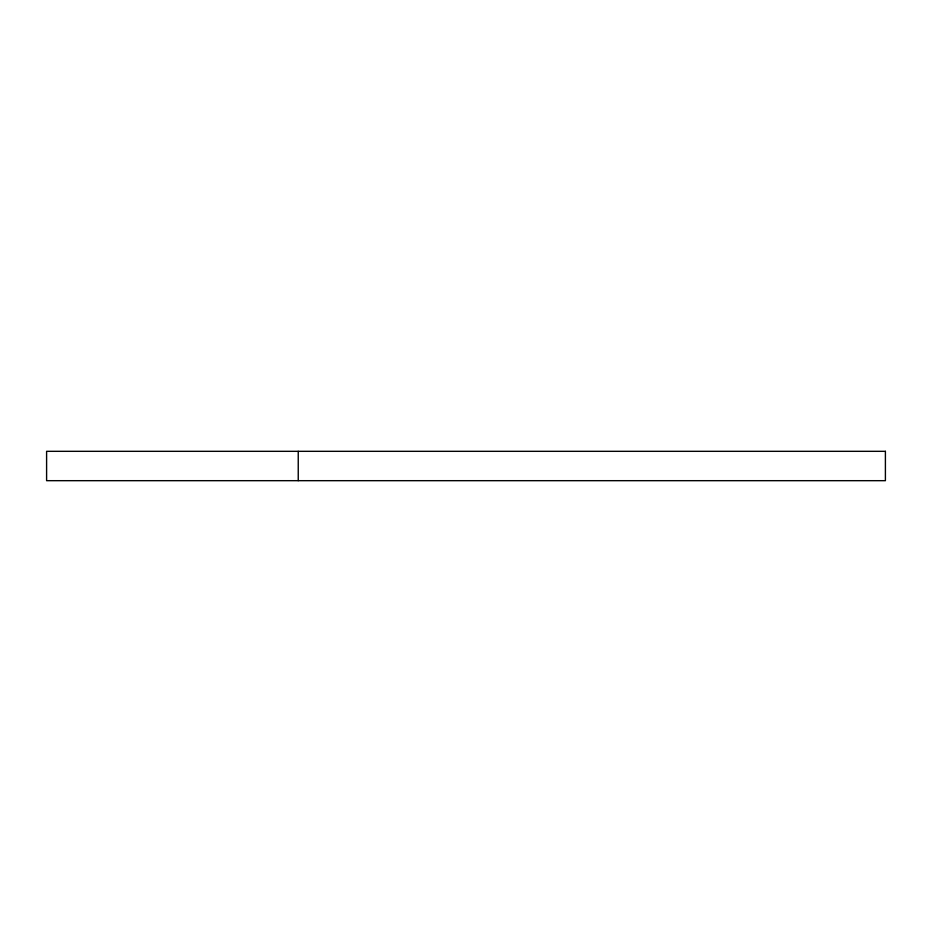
<?xml version="1.0" encoding="UTF-8"?>
<svg xmlns="http://www.w3.org/2000/svg" width="932" height="932" viewBox="0 0 932 932"><rect width="100%" height="100%" fill="white"/><g stroke="black" fill="none" stroke-linecap="round" stroke-linejoin="round"><path stroke-width="1.4" d="M298.24 451.321L298.24 480.679M885.4 451.321L46.6 451.321L46.6 480.679L885.4 480.679L885.4 451.321"/></g></svg>
